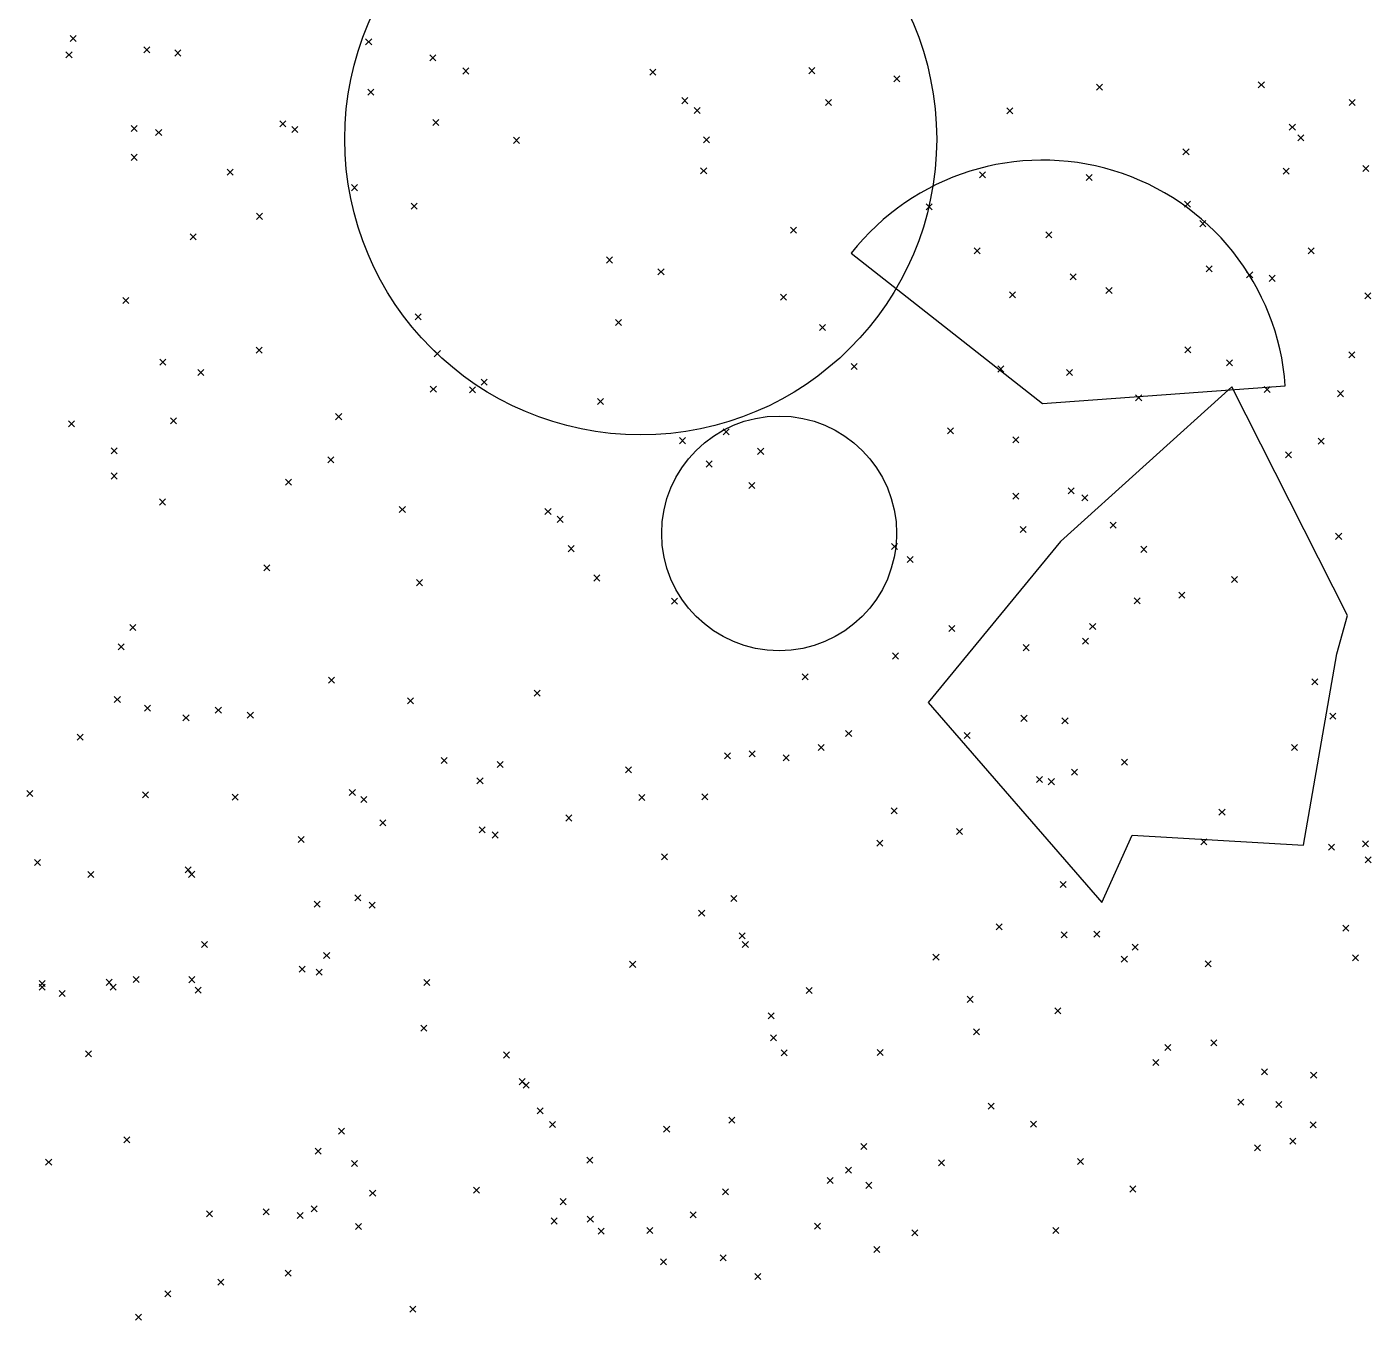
# Model space of a CAD drawing. Header units: metres. Extents: x -60 to 60, y -60 to 60.
# Drawn here: x -60.01 to -15.59, y -60.09 to -17.34 of the extents above; entities that cross this region are included whole.
import ezdxf

# ---------------------------------------------------------------- set-up
doc = ezdxf.new("R2010")
doc.units = ezdxf.units.M

msp = doc.modelspace()

# ---------------------------------------------------------------- linework, layer by layer
at = {"layer": 'default', "color": 1, "linetype": 'Continuous'}
for p, q in [((-58.576, -17.817), (-58.376, -17.617)), ((-58.576, -17.617), (-58.376, -17.817)), ((-58.714, -18.363), (-58.514, -18.163)), ((-58.714, -18.163), (-58.514, -18.363)), ((-56.145, -18.195), (-55.945, -17.995)), ((-56.145, -17.995), (-55.945, -18.195)), ((-55.119, -18.301), (-54.919, -18.101)), ((-55.119, -18.101), (-54.919, -18.301)), ((-24.666, -19.429), (-24.466, -19.229)), ((-24.666, -19.229), (-24.466, -19.429)), ((-19.313, -19.352), (-19.113, -19.152)), ((-19.313, -19.152), (-19.113, -19.352)), ((-16.313, -19.933), (-16.113, -19.733)), ((-16.313, -19.733), (-16.113, -19.933)), ((-27.62, -20.208), (-27.42, -20.008)), ((-27.62, -20.008), (-27.42, -20.208)), ((-56.564, -20.796), (-56.364, -20.596)), ((-56.564, -20.596), (-56.364, -20.796)), ((-55.751, -20.933), (-55.551, -20.733)), ((-55.751, -20.733), (-55.551, -20.933)), ((-51.646, -20.638), (-51.446, -20.438)), ((-51.646, -20.438), (-51.446, -20.638)), ((-51.254, -20.834), (-51.054, -20.634)), ((-51.254, -20.634), (-51.054, -20.834)), ((-18.29, -20.748), (-18.09, -20.548)), ((-18.29, -20.548), (-18.09, -20.748)), ((-18.004, -21.105), (-17.804, -20.905)), ((-18.004, -20.905), (-17.804, -21.105)), ((-56.564, -21.749), (-56.364, -21.549)), ((-56.564, -21.549), (-56.364, -21.749)), ((-21.803, -21.572), (-21.603, -21.372)), ((-21.803, -21.372), (-21.603, -21.572)), ((-53.387, -22.239), (-53.187, -22.039)), ((-53.387, -22.039), (-53.187, -22.239)), ((-18.495, -22.209), (-18.295, -22.009)), ((-18.495, -22.009), (-18.295, -22.209)), ((-15.859, -22.122), (-15.659, -21.922)), ((-15.859, -21.922), (-15.659, -22.122)), ((-52.42, -23.701), (-52.22, -23.501)), ((-52.42, -23.501), (-52.22, -23.701)), ((-21.749, -23.302), (-21.549, -23.102)), ((-21.749, -23.102), (-21.549, -23.302)), ((-54.614, -24.375), (-54.414, -24.175)), ((-54.614, -24.175), (-54.414, -24.375)), ((-17.668, -24.844), (-17.468, -24.644)), ((-17.668, -24.644), (-17.468, -24.844)), ((-19.699, -25.633), (-19.499, -25.433)), ((-19.699, -25.433), (-19.499, -25.633)), ((-18.955, -25.749), (-18.755, -25.549)), ((-18.955, -25.549), (-18.755, -25.749)), ((-15.795, -26.324), (-15.595, -26.124)), ((-15.795, -26.124), (-15.595, -26.324)), ((-56.833, -26.479), (-56.633, -26.279)), ((-56.833, -26.279), (-56.633, -26.479)), ((-52.426, -28.12), (-52.226, -27.92)), ((-52.426, -27.92), (-52.226, -28.12)), ((-55.611, -28.521), (-55.411, -28.321)), ((-55.611, -28.321), (-55.411, -28.521)), ((-16.319, -28.279), (-16.119, -28.079)), ((-16.319, -28.079), (-16.119, -28.279)), ((-54.36, -28.865), (-54.16, -28.665)), ((-54.36, -28.665), (-54.16, -28.865)), ((-32.772, -28.669), (-32.572, -28.469)), ((-32.772, -28.469), (-32.572, -28.669)), ((-46.674, -29.418), (-46.474, -29.218)), ((-46.674, -29.218), (-46.474, -29.418)), ((-45.38, -29.439), (-45.18, -29.239)), ((-45.38, -29.239), (-45.18, -29.439)), ((-19.119, -29.425), (-18.919, -29.225)), ((-19.119, -29.225), (-18.919, -29.425)), ((-23.367, -29.701), (-23.167, -29.501)), ((-23.367, -29.501), (-23.167, -29.701)), ((-16.696, -29.563), (-16.496, -29.363)), ((-16.696, -29.363), (-16.496, -29.563)), ((-49.803, -30.323), (-49.603, -30.123)), ((-49.803, -30.123), (-49.603, -30.323)), ((-58.631, -30.564), (-58.431, -30.364)), ((-58.631, -30.364), (-58.431, -30.564)), ((-55.263, -30.462), (-55.063, -30.262)), ((-55.263, -30.262), (-55.063, -30.462)), ((-29.581, -30.788), (-29.381, -30.588)), ((-29.581, -30.588), (-29.381, -30.788)), ((-38.443, -31.117), (-38.243, -30.917)), ((-38.443, -30.917), (-38.243, -31.117)), ((-27.426, -31.088), (-27.226, -30.888)), ((-27.426, -30.888), (-27.226, -31.088)), ((-17.341, -31.132), (-17.141, -30.932)), ((-17.341, -30.932), (-17.141, -31.132)), ((-57.224, -31.455), (-57.024, -31.255)), ((-57.224, -31.255), (-57.024, -31.455)), ((-18.418, -31.589), (-18.218, -31.389)), ((-18.418, -31.389), (-18.218, -31.589)), ((-50.06, -31.748), (-49.86, -31.548)), ((-50.06, -31.548), (-49.86, -31.748)), ((-57.217, -32.285), (-57.017, -32.085)), ((-57.217, -32.085), (-57.017, -32.285)), ((-51.459, -32.487), (-51.259, -32.287)), ((-51.459, -32.287), (-51.259, -32.487)), ((-27.427, -32.949), (-27.227, -32.749)), ((-27.427, -32.749), (-27.227, -32.949)), ((-25.596, -32.771), (-25.396, -32.571)), ((-25.596, -32.571), (-25.396, -32.771)), ((-25.148, -33.003), (-24.948, -32.803)), ((-25.148, -32.803), (-24.948, -33.003)), ((-55.624, -33.143), (-55.424, -32.943)), ((-55.624, -32.943), (-55.424, -33.143)), ((-47.699, -33.392), (-47.499, -33.192)), ((-47.699, -33.192), (-47.499, -33.392)), ((-42.886, -33.454), (-42.686, -33.254)), ((-42.886, -33.254), (-42.686, -33.454)), ((-42.482, -33.717), (-42.282, -33.517)), ((-42.482, -33.517), (-42.282, -33.717)), ((-27.183, -34.056), (-26.983, -33.856)), ((-27.183, -33.856), (-26.983, -34.056)), ((-16.759, -34.278), (-16.559, -34.078)), ((-16.759, -34.078), (-16.559, -34.278)), ((-42.121, -34.687), (-41.921, -34.487)), ((-42.121, -34.487), (-41.921, -34.687)), ((-30.917, -35.043), (-30.717, -34.843)), ((-30.917, -34.843), (-30.717, -35.043)), ((-52.174, -35.316), (-51.974, -35.116)), ((-52.174, -35.116), (-51.974, -35.316)), ((-41.276, -35.656), (-41.076, -35.456)), ((-41.276, -35.456), (-41.076, -35.656)), ((-47.129, -35.81), (-46.929, -35.61)), ((-47.129, -35.61), (-46.929, -35.81)), ((-38.706, -36.425), (-38.506, -36.225)), ((-38.706, -36.225), (-38.506, -36.425)), ((-56.605, -37.289), (-56.405, -37.089)), ((-56.605, -37.089), (-56.405, -37.289)), ((-29.537, -37.321), (-29.337, -37.121)), ((-29.537, -37.121), (-29.337, -37.321)), ((-56.988, -37.93), (-56.788, -37.73)), ((-56.988, -37.73), (-56.788, -37.93)), ((-31.404, -38.234), (-31.204, -38.034)), ((-31.404, -38.034), (-31.204, -38.234)), ((-50.04, -39.034), (-49.84, -38.834)), ((-50.04, -38.834), (-49.84, -39.034)), ((-34.388, -38.928), (-34.188, -38.728)), ((-34.388, -38.728), (-34.188, -38.928)), ((-57.117, -39.669), (-56.917, -39.469)), ((-57.117, -39.469), (-56.917, -39.669)), ((-47.431, -39.716), (-47.231, -39.516)), ((-47.431, -39.516), (-47.231, -39.716)), ((-43.248, -39.465), (-43.048, -39.265)), ((-43.248, -39.265), (-43.048, -39.465)), ((-56.124, -39.963), (-55.924, -39.763)), ((-56.124, -39.763), (-55.924, -39.963)), ((-53.78, -40.023), (-53.58, -39.823)), ((-53.78, -39.823), (-53.58, -40.023)), ((-54.848, -40.28), (-54.648, -40.08)), ((-54.848, -40.08), (-54.648, -40.28)), ((-52.721, -40.192), (-52.521, -39.992)), ((-52.721, -39.992), (-52.521, -40.192)), ((-16.949, -40.221), (-16.749, -40.021)), ((-16.949, -40.021), (-16.749, -40.221)), ((-58.344, -40.919), (-58.144, -40.719)), ((-58.344, -40.719), (-58.144, -40.919)), ((-32.951, -40.796), (-32.751, -40.596)), ((-32.951, -40.596), (-32.751, -40.796)), ((-36.142, -41.472), (-35.942, -41.272)), ((-36.142, -41.272), (-35.942, -41.472)), ((-33.856, -41.26), (-33.656, -41.06)), ((-33.856, -41.06), (-33.656, -41.26)), ((-46.318, -41.687), (-46.118, -41.487)), ((-46.318, -41.487), (-46.118, -41.687)), ((-44.466, -41.821), (-44.266, -41.621)), ((-44.466, -41.621), (-44.266, -41.821)), ((-36.958, -41.539), (-36.758, -41.339)), ((-36.958, -41.339), (-36.758, -41.539)), ((-35.013, -41.602), (-34.813, -41.402)), ((-35.013, -41.402), (-34.813, -41.602)), ((-45.132, -42.358), (-44.932, -42.158)), ((-45.132, -42.158), (-44.932, -42.358)), ((-40.229, -41.994), (-40.029, -41.794)), ((-40.229, -41.794), (-40.029, -41.994)), ((-60.005, -42.781), (-59.805, -42.581)), ((-60.005, -42.581), (-59.805, -42.781)), ((-56.19, -42.822), (-55.99, -42.622)), ((-56.19, -42.622), (-55.99, -42.822)), ((-49.352, -42.745), (-49.152, -42.545)), ((-49.352, -42.545), (-49.152, -42.745)), ((-53.223, -42.903), (-53.023, -42.703)), ((-53.223, -42.703), (-53.023, -42.903)), ((-48.972, -42.979), (-48.772, -42.779)), ((-48.972, -42.779), (-48.772, -42.979)), ((-39.785, -42.917), (-39.585, -42.717)), ((-39.785, -42.717), (-39.585, -42.917)), ((-37.707, -42.886), (-37.507, -42.686)), ((-37.707, -42.686), (-37.507, -42.886)), ((-42.2, -43.59), (-42, -43.39)), ((-42.2, -43.39), (-42, -43.59)), ((-31.447, -43.353), (-31.247, -43.153)), ((-31.447, -43.153), (-31.247, -43.353)), ((-48.347, -43.747), (-48.147, -43.547)), ((-48.347, -43.547), (-48.147, -43.747)), ((-45.061, -43.98), (-44.861, -43.78)), ((-45.061, -43.78), (-44.861, -43.98)), ((-44.636, -44.153), (-44.436, -43.953)), ((-44.636, -43.953), (-44.436, -44.153)), ((-29.29, -44.041), (-29.09, -43.841)), ((-29.29, -43.841), (-29.09, -44.041)), ((-51.046, -44.299), (-50.846, -44.099)), ((-51.046, -44.099), (-50.846, -44.299)), ((-31.918, -44.42), (-31.718, -44.22)), ((-31.918, -44.22), (-31.718, -44.42)), ((-21.212, -44.379), (-21.012, -44.179)), ((-21.212, -44.179), (-21.012, -44.379)), ((-16.995, -44.554), (-16.795, -44.354)), ((-16.995, -44.354), (-16.795, -44.554)), ((-15.868, -44.44), (-15.668, -44.24)), ((-15.868, -44.24), (-15.668, -44.44)), ((-59.757, -45.062), (-59.557, -44.862)), ((-59.757, -44.862), (-59.557, -45.062)), ((-39.036, -44.874), (-38.836, -44.674)), ((-39.036, -44.674), (-38.836, -44.874)), ((-15.786, -44.977), (-15.586, -44.777)), ((-15.786, -44.777), (-15.586, -44.977)), ((-57.989, -45.454), (-57.789, -45.254)), ((-57.989, -45.254), (-57.789, -45.454)), ((-54.772, -45.301), (-54.572, -45.101)), ((-54.772, -45.101), (-54.572, -45.301)), ((-54.66, -45.452), (-54.46, -45.252)), ((-54.66, -45.252), (-54.46, -45.452)), ((-25.86, -45.793), (-25.66, -45.593)), ((-25.86, -45.593), (-25.66, -45.793)), ((-49.168, -46.234), (-48.968, -46.034)), ((-49.168, -46.034), (-48.968, -46.234)), ((-36.743, -46.247), (-36.543, -46.047)), ((-36.743, -46.047), (-36.543, -46.247)), ((-50.514, -46.436), (-50.314, -46.236)), ((-50.514, -46.236), (-50.314, -46.436)), ((-48.698, -46.471), (-48.498, -46.271)), ((-48.698, -46.271), (-48.498, -46.471)), ((-37.807, -46.734), (-37.607, -46.534)), ((-37.807, -46.534), (-37.607, -46.734)), ((-27.979, -47.187), (-27.779, -46.987)), ((-27.979, -46.987), (-27.779, -47.187)), ((-16.521, -47.233), (-16.321, -47.033)), ((-16.521, -47.033), (-16.321, -47.233)), ((-36.467, -47.489), (-36.267, -47.289)), ((-36.467, -47.289), (-36.267, -47.489)), ((-25.832, -47.453), (-25.632, -47.253)), ((-25.832, -47.253), (-25.632, -47.453)), ((-24.745, -47.431), (-24.545, -47.231)), ((-24.745, -47.231), (-24.545, -47.431)), ((-54.235, -47.77), (-54.035, -47.57)), ((-54.235, -47.57), (-54.035, -47.77)), ((-50.2, -48.137), (-50, -47.937)), ((-50.2, -47.937), (-50, -48.137)), ((-36.364, -47.774), (-36.164, -47.574)), ((-36.364, -47.574), (-36.164, -47.774)), ((-23.48, -47.858), (-23.28, -47.658)), ((-23.48, -47.658), (-23.28, -47.858)), ((-51.007, -48.591), (-50.807, -48.391)), ((-51.007, -48.391), (-50.807, -48.591)), ((-40.088, -48.427), (-39.888, -48.227)), ((-40.088, -48.227), (-39.888, -48.427)), ((-30.065, -48.195), (-29.865, -47.995)), ((-30.065, -47.995), (-29.865, -48.195)), ((-23.841, -48.258), (-23.641, -48.058)), ((-23.841, -48.058), (-23.641, -48.258)), ((-21.071, -48.412), (-20.871, -48.212)), ((-21.071, -48.212), (-20.871, -48.412)), ((-16.198, -48.214), (-15.998, -48.014)), ((-16.198, -48.014), (-15.998, -48.214)), ((-57.382, -49.022), (-57.182, -48.822)), ((-57.382, -48.822), (-57.182, -49.022)), ((-56.491, -48.933), (-56.291, -48.733)), ((-56.491, -48.733), (-56.291, -48.933)), ((-54.655, -48.934), (-54.455, -48.734)), ((-54.655, -48.734), (-54.455, -48.934)), ((-50.448, -48.691), (-50.248, -48.491)), ((-50.448, -48.491), (-50.248, -48.691)), ((-46.89, -49.029), (-46.69, -48.829)), ((-46.89, -48.829), (-46.69, -49.029)), ((-59.605, -49.062), (-59.405, -48.862)), ((-59.605, -48.862), (-59.405, -49.062)), ((-59.602, -49.186), (-59.402, -48.986)), ((-59.602, -48.986), (-59.402, -49.186)), ((-58.938, -49.388), (-58.738, -49.188)), ((-58.938, -49.188), (-58.738, -49.388)), ((-57.251, -49.182), (-57.051, -48.982)), ((-57.251, -48.982), (-57.051, -49.182)), ((-54.442, -49.286), (-54.242, -49.086)), ((-54.442, -49.086), (-54.242, -49.286)), ((-34.258, -49.295), (-34.058, -49.095)), ((-34.258, -49.095), (-34.058, -49.295)), ((-28.933, -49.585), (-28.733, -49.385)), ((-28.933, -49.385), (-28.733, -49.585)), ((-35.515, -50.133), (-35.315, -49.933)), ((-35.515, -49.933), (-35.315, -50.133)), ((-26.037, -49.965), (-25.837, -49.765)), ((-26.037, -49.765), (-25.837, -49.965)), ((-46.986, -50.537), (-46.786, -50.337)), ((-46.986, -50.337), (-46.786, -50.537)), ((-28.723, -50.655), (-28.523, -50.455)), ((-28.723, -50.455), (-28.523, -50.655)), ((-35.432, -50.855), (-35.232, -50.655)), ((-35.432, -50.655), (-35.232, -50.855)), ((-22.399, -51.18), (-22.199, -50.98)), ((-22.399, -50.98), (-22.199, -51.18)), ((-20.885, -51.027), (-20.685, -50.827)), ((-20.885, -50.827), (-20.685, -51.027)), ((-58.068, -51.385), (-57.868, -51.185)), ((-58.068, -51.185), (-57.868, -51.385)), ((-44.254, -51.425), (-44.054, -51.225)), ((-44.254, -51.225), (-44.054, -51.425)), ((-35.077, -51.35), (-34.877, -51.15)), ((-35.077, -51.15), (-34.877, -51.35)), ((-31.908, -51.342), (-31.708, -51.142)), ((-31.908, -51.142), (-31.708, -51.342)), ((-22.802, -51.676), (-22.602, -51.476)), ((-22.802, -51.476), (-22.602, -51.676)), ((-19.205, -51.982), (-19.005, -51.782)), ((-19.205, -51.782), (-19.005, -51.982)), ((-17.585, -52.089), (-17.385, -51.889)), ((-17.585, -51.889), (-17.385, -52.089)), ((-43.743, -52.307), (-43.543, -52.107)), ((-43.743, -52.107), (-43.543, -52.307)), ((-43.608, -52.425), (-43.408, -52.225)), ((-43.608, -52.225), (-43.408, -52.425)), ((-19.989, -52.986), (-19.789, -52.786)), ((-19.989, -52.786), (-19.789, -52.986)), ((-43.142, -53.267), (-42.942, -53.067)), ((-43.142, -53.067), (-42.942, -53.267)), ((-28.245, -53.115), (-28.045, -52.915)), ((-28.245, -52.915), (-28.045, -53.115)), ((-18.735, -53.059), (-18.535, -52.859)), ((-18.735, -52.859), (-18.535, -53.059)), ((-49.713, -53.947), (-49.513, -53.747)), ((-49.713, -53.747), (-49.513, -53.947)), ((-42.735, -53.723), (-42.535, -53.523)), ((-42.735, -53.523), (-42.535, -53.723)), ((-38.965, -53.877), (-38.765, -53.677)), ((-38.965, -53.677), (-38.765, -53.877)), ((-36.809, -53.576), (-36.609, -53.376)), ((-36.809, -53.376), (-36.609, -53.576)), ((-26.842, -53.712), (-26.642, -53.512)), ((-26.842, -53.512), (-26.642, -53.712)), ((-17.597, -53.735), (-17.397, -53.535)), ((-17.597, -53.535), (-17.397, -53.735)), ((-56.807, -54.226), (-56.607, -54.026)), ((-56.807, -54.026), (-56.607, -54.226)), ((-18.272, -54.278), (-18.072, -54.078)), ((-18.272, -54.078), (-18.072, -54.278)), ((-50.479, -54.607), (-50.279, -54.407)), ((-50.479, -54.407), (-50.279, -54.607)), ((-32.448, -54.45), (-32.248, -54.25)), ((-32.448, -54.25), (-32.248, -54.45)), ((-19.436, -54.491), (-19.236, -54.291)), ((-19.436, -54.291), (-19.236, -54.491)), ((-59.385, -54.966), (-59.185, -54.766)), ((-59.385, -54.766), (-59.185, -54.966)), ((-49.277, -55.012), (-49.077, -54.812)), ((-49.277, -54.812), (-49.077, -55.012)), ((-41.507, -54.905), (-41.307, -54.705)), ((-41.507, -54.705), (-41.307, -54.905)), ((-32.956, -55.232), (-32.756, -55.032)), ((-32.956, -55.032), (-32.756, -55.232)), ((-29.884, -54.994), (-29.684, -54.794)), ((-29.884, -54.794), (-29.684, -54.994)), ((-25.285, -54.948), (-25.085, -54.748)), ((-25.285, -54.748), (-25.085, -54.948)), ((-33.566, -55.57), (-33.366, -55.37)), ((-33.566, -55.37), (-33.366, -55.57)), ((-48.68, -55.988), (-48.48, -55.788)), ((-48.68, -55.788), (-48.48, -55.988)), ((-45.251, -55.895), (-45.051, -55.695)), ((-45.251, -55.695), (-45.051, -55.895)), ((-37.021, -55.946), (-36.821, -55.746)), ((-37.021, -55.746), (-36.821, -55.946)), ((-32.281, -55.733), (-32.081, -55.533)), ((-32.281, -55.533), (-32.081, -55.733)), ((-23.563, -55.854), (-23.363, -55.654)), ((-23.563, -55.654), (-23.363, -55.854)), ((-52.195, -56.608), (-51.995, -56.408)), ((-52.195, -56.408), (-51.995, -56.608)), ((-50.617, -56.509), (-50.417, -56.309)), ((-50.617, -56.309), (-50.417, -56.509)), ((-42.38, -56.274), (-42.18, -56.074)), ((-42.38, -56.074), (-42.18, -56.274)), ((-54.075, -56.679), (-53.875, -56.479)), ((-54.075, -56.479), (-53.875, -56.679)), ((-51.079, -56.729), (-50.879, -56.529)), ((-51.079, -56.529), (-50.879, -56.729)), ((-42.684, -56.912), (-42.484, -56.712)), ((-42.684, -56.712), (-42.484, -56.912)), ((-41.487, -56.849), (-41.287, -56.649)), ((-41.487, -56.649), (-41.287, -56.849)), ((-38.085, -56.71), (-37.885, -56.51)), ((-38.085, -56.51), (-37.885, -56.71)), ((-49.143, -57.092), (-48.943, -56.892)), ((-49.143, -56.892), (-48.943, -57.092)), ((-41.127, -57.247), (-40.927, -57.047)), ((-41.127, -57.047), (-40.927, -57.247)), ((-39.524, -57.231), (-39.324, -57.031)), ((-39.524, -57.031), (-39.324, -57.231)), ((-33.978, -57.082), (-33.778, -56.882)), ((-33.978, -56.882), (-33.778, -57.082)), ((-30.767, -57.308), (-30.567, -57.108)), ((-30.767, -57.108), (-30.567, -57.308)), ((-26.105, -57.223), (-25.905, -57.023)), ((-26.105, -57.023), (-25.905, -57.223)), ((-32.023, -57.852), (-31.823, -57.652)), ((-32.023, -57.652), (-31.823, -57.852)), ((-39.07, -58.262), (-38.87, -58.062)), ((-39.07, -58.062), (-38.87, -58.262)), ((-37.098, -58.133), (-36.898, -57.933)), ((-37.098, -57.933), (-36.898, -58.133)), ((-51.469, -58.64), (-51.269, -58.44)), ((-51.469, -58.44), (-51.269, -58.64)), ((-35.956, -58.743), (-35.756, -58.543)), ((-35.956, -58.543), (-35.756, -58.743)), ((-53.699, -58.931), (-53.499, -58.731)), ((-53.699, -58.731), (-53.499, -58.931)), ((-55.446, -59.316), (-55.246, -59.116)), ((-55.446, -59.116), (-55.246, -59.316)), ((-56.421, -60.09), (-56.221, -59.89)), ((-56.421, -59.89), (-56.221, -60.09)), ((-47.354, -59.829), (-47.154, -59.629)), ((-47.354, -59.629), (-47.154, -59.829))]:
    msp.add_line(p, q, dxfattribs=at)
at = {"layer": 'default', "color": 4, "linetype": 'Continuous'}
for p, q in [((-48.812, -17.934), (-48.612, -17.734)), ((-48.812, -17.734), (-48.612, -17.934)), ((-46.694, -18.461), (-46.494, -18.261)), ((-46.694, -18.261), (-46.494, -18.461)), ((-45.605, -18.896), (-45.405, -18.696)), ((-45.605, -18.696), (-45.405, -18.896)), ((-39.417, -18.938), (-39.217, -18.738)), ((-39.417, -18.738), (-39.217, -18.938)), ((-34.169, -18.884), (-33.969, -18.684)), ((-34.169, -18.684), (-33.969, -18.884)), ((-31.362, -19.153), (-31.162, -18.953)), ((-31.362, -18.953), (-31.162, -19.153)), ((-48.742, -19.597), (-48.542, -19.397)), ((-48.742, -19.397), (-48.542, -19.597)), ((-38.361, -19.877), (-38.161, -19.677)), ((-38.361, -19.677), (-38.161, -19.877)), ((-33.614, -19.941), (-33.414, -19.741)), ((-33.614, -19.741), (-33.414, -19.941)), ((-46.596, -20.594), (-46.396, -20.394)), ((-46.596, -20.394), (-46.396, -20.594)), ((-37.952, -20.204), (-37.752, -20.004)), ((-37.952, -20.004), (-37.752, -20.204)), ((-43.926, -21.188), (-43.726, -20.988)), ((-43.926, -20.988), (-43.726, -21.188)), ((-37.648, -21.171), (-37.448, -20.971)), ((-37.648, -20.971), (-37.448, -21.171)), ((-37.741, -22.193), (-37.541, -21.993)), ((-37.741, -21.993), (-37.541, -22.193)), ((-28.528, -22.332), (-28.328, -22.132)), ((-28.528, -22.132), (-28.328, -22.332)), ((-49.283, -22.752), (-49.083, -22.552)), ((-49.283, -22.552), (-49.083, -22.752)), ((-25.007, -22.417), (-24.807, -22.217)), ((-25.007, -22.217), (-24.807, -22.417)), ((-47.307, -23.361), (-47.107, -23.161)), ((-47.307, -23.161), (-47.107, -23.361)), ((-30.292, -23.386), (-30.092, -23.186)), ((-30.292, -23.186), (-30.092, -23.386)), ((-34.777, -24.16), (-34.577, -23.96)), ((-34.777, -23.96), (-34.577, -24.16)), ((-21.247, -23.943), (-21.047, -23.743)), ((-21.247, -23.743), (-21.047, -23.943)), ((-26.34, -24.316), (-26.14, -24.116)), ((-26.34, -24.116), (-26.14, -24.316)), ((-28.7, -24.84), (-28.5, -24.64)), ((-28.7, -24.64), (-28.5, -24.84)), ((-40.853, -25.143), (-40.653, -24.943)), ((-40.853, -24.943), (-40.653, -25.143)), ((-21.039, -25.433), (-20.839, -25.233)), ((-21.039, -25.233), (-20.839, -25.433)), ((-39.151, -25.534), (-38.951, -25.334)), ((-39.151, -25.334), (-38.951, -25.534)), ((-25.531, -25.7), (-25.331, -25.5)), ((-25.531, -25.5), (-25.331, -25.7)), ((-35.103, -26.377), (-34.903, -26.177)), ((-35.103, -26.177), (-34.903, -26.377)), ((-27.541, -26.292), (-27.341, -26.092)), ((-27.541, -26.092), (-27.341, -26.292)), ((-24.347, -26.148), (-24.147, -25.948)), ((-24.347, -25.948), (-24.147, -26.148)), ((-47.175, -27.027), (-46.975, -26.827)), ((-47.175, -26.827), (-46.975, -27.027)), ((-40.556, -27.214), (-40.356, -27.014)), ((-40.556, -27.014), (-40.356, -27.214)), ((-33.815, -27.379), (-33.615, -27.179)), ((-33.815, -27.179), (-33.615, -27.379)), ((-21.744, -28.115), (-21.544, -27.915)), ((-21.744, -27.915), (-21.544, -28.115)), ((-46.543, -28.241), (-46.343, -28.041)), ((-46.543, -28.041), (-46.343, -28.241)), ((-20.363, -28.541), (-20.163, -28.341)), ((-20.363, -28.341), (-20.163, -28.541)), ((-27.918, -28.747), (-27.718, -28.547)), ((-27.918, -28.547), (-27.718, -28.747)), ((-25.655, -28.863), (-25.455, -28.663)), ((-25.655, -28.663), (-25.455, -28.863)), ((-44.998, -29.179), (-44.798, -28.979)), ((-44.998, -28.979), (-44.798, -29.179)), ((-41.149, -29.823), (-40.949, -29.623)), ((-41.149, -29.623), (-40.949, -29.823)), ((-36.994, -30.823), (-36.794, -30.623)), ((-36.994, -30.623), (-36.794, -30.823)), ((-35.858, -31.469), (-35.658, -31.269)), ((-35.858, -31.269), (-35.658, -31.469)), ((-37.562, -31.887), (-37.362, -31.687)), ((-37.562, -31.687), (-37.362, -31.887)), ((-36.147, -32.597), (-35.947, -32.397)), ((-36.147, -32.397), (-35.947, -32.597)), ((-24.21, -33.905), (-24.01, -33.705)), ((-24.21, -33.705), (-24.01, -33.905)), ((-31.434, -34.613), (-31.234, -34.413)), ((-31.434, -34.413), (-31.234, -34.613)), ((-23.194, -34.708), (-22.994, -34.508)), ((-23.194, -34.508), (-22.994, -34.708)), ((-20.197, -35.71), (-19.997, -35.51)), ((-20.197, -35.51), (-19.997, -35.71)), ((-23.414, -36.407), (-23.214, -36.207)), ((-23.414, -36.207), (-23.214, -36.407)), ((-21.945, -36.222), (-21.745, -36.022)), ((-21.945, -36.022), (-21.745, -36.222)), ((-24.887, -37.262), (-24.687, -37.062)), ((-24.887, -37.062), (-24.687, -37.262)), ((-25.126, -37.74), (-24.926, -37.54)), ((-25.126, -37.54), (-24.926, -37.74)), ((-27.087, -37.959), (-26.887, -37.759)), ((-27.087, -37.759), (-26.887, -37.959)), ((-17.548, -39.089), (-17.348, -38.889)), ((-17.548, -38.889), (-17.348, -39.089)), ((-27.156, -40.296), (-26.956, -40.096)), ((-27.156, -40.096), (-26.956, -40.296)), ((-25.801, -40.377), (-25.601, -40.177)), ((-25.801, -40.177), (-25.601, -40.377)), ((-29.038, -40.862), (-28.838, -40.662)), ((-29.038, -40.662), (-28.838, -40.862)), ((-18.215, -41.259), (-18.015, -41.059)), ((-18.215, -41.059), (-18.015, -41.259)), ((-23.833, -41.748), (-23.633, -41.548)), ((-23.833, -41.548), (-23.633, -41.748)), ((-26.641, -42.317), (-26.441, -42.117)), ((-26.641, -42.117), (-26.441, -42.317)), ((-26.254, -42.389), (-26.054, -42.189)), ((-26.254, -42.189), (-26.054, -42.389)), ((-25.486, -42.074), (-25.286, -41.874)), ((-25.486, -41.874), (-25.286, -42.074)), ((-20.613, -43.398), (-20.413, -43.198)), ((-20.613, -43.198), (-20.413, -43.398))]:
    msp.add_line(p, q, dxfattribs=at)
at = {"layer": 'default', "color": 7, "linetype": 'Continuous'}
for p, q in [((-32.766, -24.817), (-26.441, -29.783)), ((-26.441, -29.783), (-18.422, -29.199)), ((-20.19, -29.241), (-25.845, -34.348)), ((-16.368, -36.8), (-20.19, -29.241)), ((-25.845, -34.348), (-30.223, -39.667)), ((-16.715, -38.066), (-16.368, -36.8)), ((-17.815, -44.392), (-16.715, -38.066)), ((-30.223, -39.667), (-24.485, -46.289)), ((-24.485, -46.289), (-23.485, -44.056)), ((-23.485, -44.056), (-17.815, -44.392))]:
    msp.add_line(p, q, dxfattribs=at)
for centre, radius in [((-39.722, -21.045), 9.78), ((-35.147, -34.082), 3.881)]:
    msp.add_circle(centre, radius, dxfattribs=at)
msp.add_arc((-26.441, -29.783), 8.041, 4.1624, 141.864, dxfattribs=at)

doc.saveas('drawing.dxf')
